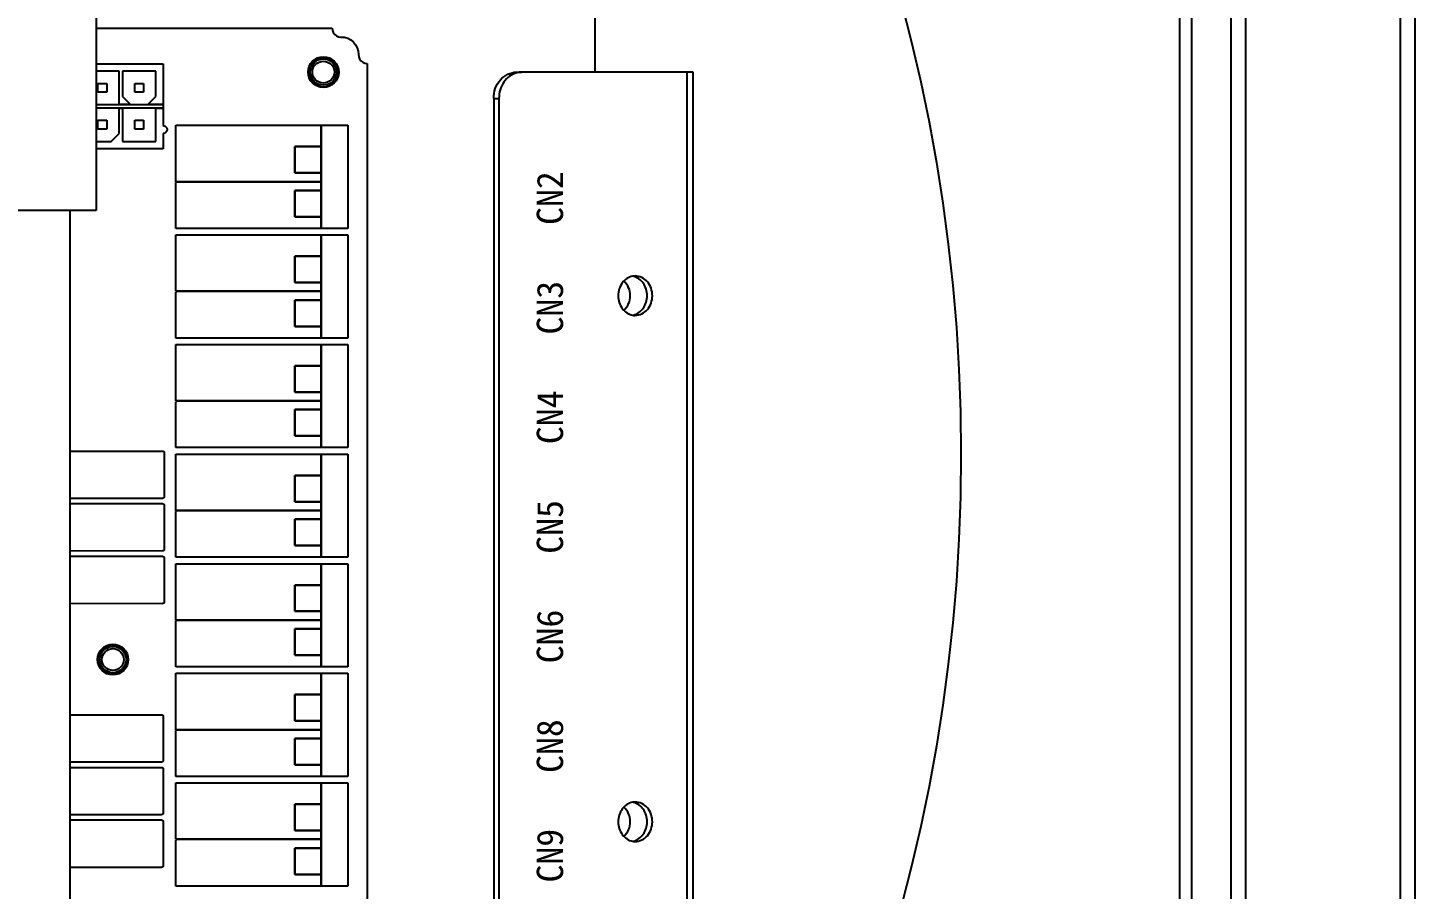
# Model space of a CAD drawing. Extents: x 59521 to 184406, y -1257 to 56672.
# Drawn here: x 80613.9 to 80772.1, y 18309.5 to 18407.7 of the extents above; entities that cross this region are included whole.
import ezdxf

# ---------------------------------------------------------------- set-up
doc = ezdxf.new("R2010")
doc.units = 0
doc.header["$MEASUREMENT"] = 0
doc.layers.get('0').update_dxf_attribs({"linetype": 'CONTINUOUS'})
for name, color, linetype in [('2401-00170_BSO-M3-20_0', 7, 'CONTINUOUS'), ('4215-19371_3_0', 7, 'CONTINUOUS'), ('4215-19375_1_0', 7, 'CONTINUOUS'), ('4215-19912_1_0', 7, 'CONTINUOUS'), ('DT-240_0', 7, 'CONTINUOUS'), ('MSBR-101_0', 7, 'CONTINUOUS'), ('MSBR-102_0', 7, 'CONTINUOUS'), ('MSBR-103_0', 7, 'CONTINUOUS'), ('MSBR-105_0', 7, 'CONTINUOUS'), ('MSBR-110_0', 7, 'CONTINUOUS'), ('MSBR-112_0', 7, 'CONTINUOUS'), ('MSBR-113_0', 7, 'CONTINUOUS'), ('MSBR-114_0', 7, 'CONTINUOUS'), ('MSBR-116_0', 7, 'CONTINUOUS'), ('MSBR-121_0', 7, 'CONTINUOUS'), ('MSBR-123_0', 7, 'CONTINUOUS'), ('MSBR-124_0', 7, 'CONTINUOUS'), ('MSBR-125_0', 7, 'CONTINUOUS'), ('MSBR-127_0', 7, 'CONTINUOUS'), ('MSBR-132_0', 7, 'CONTINUOUS'), ('MSBR-134_0', 7, 'CONTINUOUS'), ('MSBR-135_0', 7, 'CONTINUOUS'), ('MSBR-136_0', 7, 'CONTINUOUS'), ('MSBR-138_0', 7, 'CONTINUOUS'), ('MSBR-143_0', 7, 'CONTINUOUS'), ('MSBR-145_0', 7, 'CONTINUOUS'), ('MSBR-146_0', 7, 'CONTINUOUS'), ('MSBR-154_0', 7, 'CONTINUOUS'), ('MSBR-155_0', 7, 'CONTINUOUS'), ('MSBR-156_0', 7, 'CONTINUOUS'), ('MSBR-165_0', 7, 'CONTINUOUS'), ('MSBR-166_0', 7, 'CONTINUOUS'), ('MSBR-167_0', 7, 'CONTINUOUS'), ('MSBR-168_0', 7, 'CONTINUOUS'), ('MSBR-185_0', 7, 'CONTINUOUS'), ('MSBR-187_0', 7, 'CONTINUOUS'), ('MSBR-189_0', 7, 'CONTINUOUS'), ('MSBR-191_0', 7, 'CONTINUOUS'), ('MSBR-193_0', 7, 'CONTINUOUS'), ('MSBR-1_0', 7, 'CONTINUOUS'), ('MSBR-2_0', 7, 'CONTINUOUS'), ('MSBR-70_0', 7, 'CONTINUOUS'), ('MSBR-72_0', 7, 'CONTINUOUS'), ('MSBR-77_0', 7, 'CONTINUOUS'), ('MSBR-79_0', 7, 'CONTINUOUS'), ('MSBR-80_0', 7, 'CONTINUOUS'), ('MSBR-81_0', 7, 'CONTINUOUS'), ('MSBR-83_0', 7, 'CONTINUOUS'), ('MSBR-88_0', 7, 'CONTINUOUS'), ('MSBR-90_0', 7, 'CONTINUOUS'), ('MSBR-91_0', 7, 'CONTINUOUS'), ('MSBR-92_0', 7, 'CONTINUOUS'), ('MSBR-94_0', 7, 'CONTINUOUS'), ('MSBR-99_0', 7, 'CONTINUOUS')]:
    doc.layers.add(name, color=color, linetype=linetype)
doc.styles.get("Standard").update_dxf_attribs({"font": '', "height": 60})
doc.styles.get('Standard').set_extended_font_data('SimSun')

# ---------------------------------------------------------------- blocks, each defined once
blk = doc.blocks.new('A$C2059127E')
at = {"color": 87}
blk.add_ellipse((1420.13, 304.92), major_axis=(0, 188.03), ratio=0.950994, dxfattribs=at)
at = {"layer": '2401-00170_BSO-M3-20_0', "color": 87, "linetype": 'Continuous'}
for centre, radius in [((1526.25, 348.5), 1.7), ((1526.25, 348.5), 1.5), ((1526.25, 348.5), 1.25), ((1502.25, 281.5), 1.7), ((1502.25, 281.5), 1.5), ((1502.25, 281.5), 1.25)]:
    blk.add_circle(centre, radius, dxfattribs=at)
at = {"layer": '4215-19371_3_0', "color": 87, "linetype": 'Continuous'}
for p, q in [((1623.85, 1096.5), (1623.85, 101)), ((1625.25, 1096.5), (1625.25, 101)), ((1625.25, 1096.5), (1625.25, 101)), ((1623.85, 1095.1), (1623.85, 102.4))]:
    blk.add_line(p, q, dxfattribs=at)
at = {"layer": '4215-19375_1_0', "color": 87, "linetype": 'Continuous'}
for p, q in [((1649.05, 101), (1649.05, 2114)), ((1650.75, 101), (1650.75, 2114)), ((1629.75, 101), (1629.75, 2082)), ((1631.45, 103.2), (1631.45, 2082))]:
    blk.add_line(p, q, dxfattribs=at)
at = {"layer": '4215-19912_1_0', "color": 87, "linetype": 'Continuous'}
for p, q in [((1557.25, 348.5), (1557.25, 411.5)), ((1548.27, 348.5), (1548.87, 348.5)), ((1568.43, 348.5), (1548.87, 348.5)), ((1567.73, 198.76), (1567.73, 348.5)), ((1568.43, 199.85), (1568.43, 348.5)), ((1545.67, 345.5), (1546.27, 345.5)), ((1545.67, 345.5), (1545.67, 171.02)), ((1546.27, 345.5), (1546.27, 171.64))]:
    blk.add_line(p, q, dxfattribs=at)
for centre, radius, start, end in [((1548.87, 346.22), 2.28, 90.0596, 104.7077), ((1559, 323), 2.25, 312.2988, 47.7012), ((1561.82, 323.55), 1.7, 90.0231, 100.2313), ((1561.21, 323.54), 1.71, 77.0636, 79.7706), ((1561.82, 322.45), 1.7, 259.7687, 269.9769), ((1561.21, 322.46), 1.71, 280.2294, 282.9364), ((1559, 263), 2.25, 312.2988, 47.7012), ((1561.82, 263.55), 1.7, 90.0231, 100.2313), ((1561.21, 263.54), 1.71, 77.0636, 79.7706), ((1561.82, 262.45), 1.7, 259.7687, 269.9769), ((1561.21, 262.46), 1.71, 280.2294, 282.9364)]:
    blk.add_arc(centre, radius, start, end, dxfattribs=at)
for points, knots in [([(1545.67, 345.5), (1545.67, 346.25), (1546.13, 347.75), (1547.59, 348.5), (1548.27, 348.5)], [0, 0, 0, 0, 0.525318, 1, 1, 1, 1]), ([(1548.29, 348.43), (1547.71, 348.27), (1546.62, 347.44), (1546.27, 346.15), (1546.27, 345.5)], [0, 0, 0, 0, 0.478758, 1, 1, 1, 1]), ([(1561.51, 325.22), (1561.05, 325.14), (1560.16, 324.53), (1559.87, 323.51), (1559.87, 323)], [0, 0, 0, 0, 0.477388, 1, 1, 1, 1]), ([(1563.16, 323), (1563.16, 323.5), (1562.89, 324.48), (1562.04, 325.1), (1561.6, 325.21)], [0, 0, 0, 0, 0.521795, 1, 1, 1, 1]), ([(1563.76, 323), (1563.76, 323.56), (1563.42, 324.69), (1562.32, 325.25), (1561.82, 325.25)], [0, 0, 0, 0, 0.525319, 1, 1, 1, 1]), ([(1559.87, 323), (1559.87, 322.49), (1560.16, 321.47), (1561.05, 320.86), (1561.51, 320.78)], [0, 0, 0, 0, 0.522612, 1, 1, 1, 1]), ([(1561.6, 320.79), (1562.04, 320.9), (1562.89, 321.52), (1563.16, 322.5), (1563.16, 323)], [0, 0, 0, 0, 0.478205, 1, 1, 1, 1]), ([(1561.82, 320.75), (1562.32, 320.75), (1563.42, 321.31), (1563.76, 322.44), (1563.76, 323)], [0, 0, 0, 0, 0.474681, 1, 1, 1, 1]), ([(1561.51, 265.22), (1561.05, 265.14), (1560.16, 264.53), (1559.87, 263.51), (1559.87, 263)], [0, 0, 0, 0, 0.477388, 1, 1, 1, 1]), ([(1563.16, 263), (1563.16, 263.5), (1562.89, 264.48), (1562.04, 265.1), (1561.6, 265.21)], [0, 0, 0, 0, 0.521795, 1, 1, 1, 1]), ([(1563.76, 263), (1563.76, 263.56), (1563.42, 264.69), (1562.32, 265.25), (1561.82, 265.25)], [0, 0, 0, 0, 0.525319, 1, 1, 1, 1]), ([(1559.87, 263), (1559.87, 262.49), (1560.16, 261.47), (1561.05, 260.86), (1561.51, 260.78)], [0, 0, 0, 0, 0.522612, 1, 1, 1, 1]), ([(1561.6, 260.79), (1562.04, 260.9), (1562.89, 261.52), (1563.16, 262.5), (1563.16, 263)], [0, 0, 0, 0, 0.478205, 1, 1, 1, 1]), ([(1561.82, 260.75), (1562.32, 260.75), (1563.42, 261.31), (1563.76, 262.44), (1563.76, 263)], [0, 0, 0, 0, 0.474681, 1, 1, 1, 1])]:
    blk.add_open_spline(points, degree=3, knots=knots, dxfattribs=at)
at = {"layer": 'DT-240_0', "color": 87, "linetype": 'Continuous'}
for p, q in [((1500.35, 391.21), (1500.35, 332.7)), ((1500.35, 332.7), (1473.35, 332.7)), ((1497.35, 332.7), (1497.35, 171.7))]:
    blk.add_line(p, q, dxfattribs=at)
at = {"layer": 'MSBR-101_0', "color": 87, "linetype": 'Continuous'}
for p, q in [((1523, 290), (1526, 290)), ((1523, 287), (1523, 290)), ((1526, 290), (1526, 287)), ((1526, 287), (1523, 287))]:
    blk.add_line(p, q, dxfattribs=at)
at = {"layer": 'MSBR-102_0', "color": 87, "linetype": 'Continuous'}
for p, q in [((1509.44, 292.43), (1526, 292.43)), ((1509.44, 286), (1509.44, 292.43)), ((1526, 292.43), (1526, 290)), ((1526, 290), (1523, 290)), ((1523, 290), (1523, 287)), ((1523, 287), (1526, 287)), ((1526, 287), (1526, 286)), ((1526, 286), (1509.44, 286))]:
    blk.add_line(p, q, dxfattribs=at)
at = {"layer": 'MSBR-103_0', "color": 87, "linetype": 'Continuous'}
for p, q in [((1523, 297.5), (1526, 297.5)), ((1523, 294.5), (1523, 297.5)), ((1526, 297.5), (1526, 294.5)), ((1526, 294.5), (1523, 294.5))]:
    blk.add_line(p, q, dxfattribs=at)
at = {"layer": 'MSBR-105_0', "color": 87, "linetype": 'Continuous'}
for p, q in [((1526, 304.93), (1529.05, 304.93)), ((1526, 293.17), (1526, 304.93)), ((1529.05, 304.93), (1529.05, 293.17)), ((1529.05, 293.17), (1526, 293.17))]:
    blk.add_line(p, q, dxfattribs=at)
at = {"layer": 'MSBR-110_0', "color": 87, "linetype": 'Continuous'}
for p, q in [((1509.44, 298.37), (1509.57, 298.5)), ((1509.44, 293.17), (1509.44, 298.37)), ((1509.57, 298.5), (1526, 298.5)), ((1526, 297.5), (1523, 297.5)), ((1523, 297.5), (1523, 294.5)), ((1526, 298.5), (1526, 297.5)), ((1523, 294.5), (1526, 294.5)), ((1526, 294.5), (1526, 293.17)), ((1526, 293.17), (1509.44, 293.17))]:
    blk.add_line(p, q, dxfattribs=at)
at = {"layer": 'MSBR-112_0', "color": 87, "linetype": 'Continuous'}
for p, q in [((1523, 302.5), (1526, 302.5)), ((1523, 299.5), (1523, 302.5)), ((1526, 302.5), (1526, 299.5)), ((1526, 299.5), (1523, 299.5))]:
    blk.add_line(p, q, dxfattribs=at)
at = {"layer": 'MSBR-113_0', "color": 87, "linetype": 'Continuous'}
for p, q in [((1509.44, 304.93), (1526, 304.93)), ((1509.44, 298.5), (1509.44, 304.93)), ((1526, 304.93), (1526, 302.5)), ((1526, 302.5), (1523, 302.5)), ((1523, 302.5), (1523, 299.5)), ((1523, 299.5), (1526, 299.5)), ((1526, 299.5), (1526, 298.5)), ((1526, 298.5), (1509.44, 298.5))]:
    blk.add_line(p, q, dxfattribs=at)
at = {"layer": 'MSBR-114_0', "color": 87, "linetype": 'Continuous'}
for p, q in [((1523, 310), (1526, 310)), ((1523, 307), (1523, 310)), ((1526, 310), (1526, 307)), ((1526, 307), (1523, 307))]:
    blk.add_line(p, q, dxfattribs=at)
at = {"layer": 'MSBR-116_0', "color": 87, "linetype": 'Continuous'}
for p, q in [((1526, 317.43), (1529.05, 317.43)), ((1526, 305.67), (1526, 317.43)), ((1529.05, 317.43), (1529.05, 305.67)), ((1529.05, 305.67), (1526, 305.67))]:
    blk.add_line(p, q, dxfattribs=at)
at = {"layer": 'MSBR-121_0', "color": 87, "linetype": 'Continuous'}
for p, q in [((1509.44, 310.87), (1509.57, 311)), ((1509.44, 305.67), (1509.44, 310.87)), ((1509.57, 311), (1526, 311)), ((1526, 311), (1526, 310)), ((1526, 310), (1523, 310)), ((1523, 310), (1523, 307)), ((1523, 307), (1526, 307)), ((1526, 307), (1526, 305.67)), ((1526, 305.67), (1509.44, 305.67))]:
    blk.add_line(p, q, dxfattribs=at)
at = {"layer": 'MSBR-123_0', "color": 87, "linetype": 'Continuous'}
for p, q in [((1523, 315), (1526, 315)), ((1523, 312), (1523, 315)), ((1526, 315), (1526, 312)), ((1526, 312), (1523, 312))]:
    blk.add_line(p, q, dxfattribs=at)
at = {"layer": 'MSBR-124_0', "color": 87, "linetype": 'Continuous'}
for p, q in [((1509.44, 317.43), (1526, 317.43)), ((1509.44, 311), (1509.44, 317.43)), ((1526, 317.43), (1526, 315)), ((1526, 315), (1523, 315)), ((1523, 315), (1523, 312)), ((1523, 312), (1526, 312)), ((1526, 312), (1526, 311)), ((1526, 311), (1509.44, 311))]:
    blk.add_line(p, q, dxfattribs=at)
at = {"layer": 'MSBR-125_0', "color": 87, "linetype": 'Continuous'}
for p, q in [((1523, 322.5), (1526, 322.5)), ((1523, 319.5), (1523, 322.5)), ((1526, 322.5), (1526, 319.5)), ((1526, 319.5), (1523, 319.5))]:
    blk.add_line(p, q, dxfattribs=at)
at = {"layer": 'MSBR-127_0', "color": 87, "linetype": 'Continuous'}
for p, q in [((1526, 329.93), (1529.05, 329.93)), ((1526, 318.17), (1526, 329.93)), ((1529.05, 329.93), (1529.05, 318.17)), ((1529.05, 318.17), (1526, 318.17))]:
    blk.add_line(p, q, dxfattribs=at)
at = {"layer": 'MSBR-132_0', "color": 87, "linetype": 'Continuous'}
for p, q in [((1509.44, 323.37), (1509.57, 323.5)), ((1509.44, 318.17), (1509.44, 323.37)), ((1509.57, 323.5), (1526, 323.5)), ((1526, 323.5), (1526, 322.5)), ((1526, 322.5), (1523, 322.5)), ((1523, 322.5), (1523, 319.5)), ((1526, 318.17), (1509.44, 318.17)), ((1523, 319.5), (1526, 319.5)), ((1526, 319.5), (1526, 318.17))]:
    blk.add_line(p, q, dxfattribs=at)
at = {"layer": 'MSBR-134_0', "color": 87, "linetype": 'Continuous'}
for p, q in [((1523, 327.5), (1526, 327.5)), ((1523, 324.5), (1523, 327.5)), ((1526, 327.5), (1526, 324.5)), ((1526, 324.5), (1523, 324.5))]:
    blk.add_line(p, q, dxfattribs=at)
at = {"layer": 'MSBR-135_0', "color": 87, "linetype": 'Continuous'}
for p, q in [((1509.44, 329.93), (1526, 329.93)), ((1509.44, 323.5), (1509.44, 329.93)), ((1526, 329.93), (1526, 327.5)), ((1526, 327.5), (1523, 327.5)), ((1523, 327.5), (1523, 324.5)), ((1523, 324.5), (1526, 324.5)), ((1526, 324.5), (1526, 323.5)), ((1526, 323.5), (1509.44, 323.5))]:
    blk.add_line(p, q, dxfattribs=at)
at = {"layer": 'MSBR-136_0', "color": 87, "linetype": 'Continuous'}
for p, q in [((1523, 335), (1526, 335)), ((1523, 332), (1523, 335)), ((1526, 335), (1526, 332)), ((1526, 332), (1523, 332))]:
    blk.add_line(p, q, dxfattribs=at)
at = {"layer": 'MSBR-138_0', "color": 87, "linetype": 'Continuous'}
for p, q in [((1526, 342.43), (1529.05, 342.43)), ((1526, 330.67), (1526, 342.43)), ((1529.05, 342.43), (1529.05, 330.67)), ((1529.05, 330.67), (1526, 330.67))]:
    blk.add_line(p, q, dxfattribs=at)
at = {"layer": 'MSBR-143_0', "color": 87, "linetype": 'Continuous'}
for p, q in [((1509.44, 335.87), (1509.57, 336)), ((1509.44, 330.67), (1509.44, 335.87)), ((1509.57, 336), (1526, 336)), ((1526, 336), (1526, 335)), ((1526, 335), (1523, 335)), ((1523, 335), (1523, 332)), ((1526, 330.67), (1509.44, 330.67)), ((1523, 332), (1526, 332)), ((1526, 332), (1526, 330.67))]:
    blk.add_line(p, q, dxfattribs=at)
at = {"layer": 'MSBR-145_0', "color": 87, "linetype": 'Continuous'}
for p, q in [((1523, 340), (1526, 340)), ((1523, 337), (1523, 340)), ((1526, 340), (1526, 337)), ((1526, 337), (1523, 337))]:
    blk.add_line(p, q, dxfattribs=at)
at = {"layer": 'MSBR-146_0', "color": 87, "linetype": 'Continuous'}
for p, q in [((1509.44, 342.43), (1526, 342.43)), ((1509.44, 336), (1509.44, 342.43)), ((1526, 342.43), (1526, 340)), ((1526, 340), (1523, 340)), ((1523, 340), (1523, 337)), ((1523, 337), (1526, 337)), ((1526, 337), (1526, 336)), ((1526, 336), (1509.44, 336))]:
    blk.add_line(p, q, dxfattribs=at)
at = {"layer": 'MSBR-154_0', "color": 87, "linetype": 'Continuous'}
for p, q in [((1500.35, 344.8), (1508, 344.8)), ((1508, 344.4), (1500.35, 344.4)), ((1508, 344.8), (1508, 344.4))]:
    blk.add_line(p, q, dxfattribs=at)
at = {"layer": 'MSBR-155_0', "color": 87, "linetype": 'Continuous'}
for p, q in [((1500.35, 349.45), (1508, 349.45)), ((1502.95, 348.6), (1500.35, 348.6)), ((1502.95, 344.8), (1502.95, 348.6)), ((1507.15, 348.6), (1503.35, 348.6)), ((1503.35, 348.6), (1503.35, 345.7)), ((1507.15, 345.7), (1507.15, 348.6)), ((1508, 349.45), (1508, 344.8)), ((1503.35, 345.7), (1504.25, 344.8)), ((1506.25, 344.8), (1507.15, 345.7)), ((1504.25, 344.8), (1502.95, 344.8)), ((1508, 344.8), (1506.25, 344.8))]:
    blk.add_line(p, q, dxfattribs=at)
at = {"layer": 'MSBR-156_0', "color": 87, "linetype": 'Continuous'}
for p, q in [((1502.95, 344.4), (1503.35, 344.4)), ((1502.95, 341.5), (1502.95, 344.4)), ((1503.35, 344.4), (1503.35, 340.6)), ((1507.15, 344.4), (1508, 344.4)), ((1507.15, 340.6), (1507.15, 344.4)), ((1508, 344.4), (1508, 342.4)), ((1508, 342.4), (1508.2, 342.35)), ((1508.2, 342.35), (1508.4, 342.15)), ((1508.4, 341.75), (1508.2, 341.55)), ((1508.4, 342.15), (1508.45, 341.95)), ((1508.45, 341.95), (1508.4, 341.75)), ((1500.35, 340.6), (1502.05, 340.6)), ((1502.05, 340.6), (1502.95, 341.5)), ((1503.35, 340.6), (1507.15, 340.6)), ((1508.2, 341.55), (1508, 341.5)), ((1508, 341.5), (1508, 339.75)), ((1508, 339.75), (1500.35, 339.75))]:
    blk.add_line(p, q, dxfattribs=at)
at = {"layer": 'MSBR-165_0', "color": 87, "linetype": 'Continuous'}
for p, q in [((1504.75, 343), (1505.75, 343)), ((1504.75, 342), (1504.75, 343)), ((1505.75, 342), (1504.75, 342)), ((1505.75, 343), (1505.75, 342))]:
    blk.add_line(p, q, dxfattribs=at)
at = {"layer": 'MSBR-166_0', "color": 87, "linetype": 'Continuous'}
for p, q in [((1500.55, 343), (1501.55, 343)), ((1500.55, 342), (1500.55, 343)), ((1501.55, 342), (1500.55, 342)), ((1501.55, 343), (1501.55, 342))]:
    blk.add_line(p, q, dxfattribs=at)
at = {"layer": 'MSBR-167_0', "color": 87, "linetype": 'Continuous'}
for p, q in [((1504.75, 347.2), (1505.75, 347.2)), ((1504.75, 346.2), (1504.75, 347.2)), ((1505.75, 347.2), (1505.75, 346.2)), ((1505.75, 346.2), (1504.75, 346.2))]:
    blk.add_line(p, q, dxfattribs=at)
at = {"layer": 'MSBR-168_0', "color": 87, "linetype": 'Continuous'}
for p, q in [((1500.55, 347.2), (1501.55, 347.2)), ((1500.55, 346.2), (1500.55, 347.2)), ((1501.55, 347.2), (1501.55, 346.2)), ((1501.55, 346.2), (1500.55, 346.2))]:
    blk.add_line(p, q, dxfattribs=at)
at = {"layer": 'MSBR-185_0', "color": 87, "linetype": 'Continuous'}
for p, q in [((1497.35, 263.2), (1507.8, 263.2)), ((1507.8, 263.2), (1507.88, 263.19)), ((1507.88, 263.19), (1507.94, 263.14)), ((1507.94, 263.14), (1507.99, 263.08)), ((1507.99, 263.08), (1508, 263)), ((1508, 263), (1508, 263)), ((1508, 263), (1508, 258)), ((1507.99, 257.92), (1507.94, 257.86)), ((1508, 258), (1507.99, 257.92)), ((1507.8, 257.8), (1497.35, 257.8)), ((1507.88, 257.81), (1507.8, 257.8)), ((1507.8, 257.8), (1507.8, 257.8)), ((1507.94, 257.86), (1507.88, 257.81))]:
    blk.add_line(p, q, dxfattribs=at)
at = {"layer": 'MSBR-187_0', "color": 87, "linetype": 'Continuous'}
for p, q in [((1497.35, 269.2), (1507.8, 269.2)), ((1507.8, 269.2), (1507.88, 269.19)), ((1507.88, 269.19), (1507.94, 269.14)), ((1507.94, 269.14), (1507.99, 269.08)), ((1507.99, 269.08), (1508, 269)), ((1508, 269), (1508, 269)), ((1508, 269), (1508, 264)), ((1507.8, 263.8), (1497.35, 263.8)), ((1507.88, 263.81), (1507.8, 263.8)), ((1507.8, 263.8), (1507.8, 263.8)), ((1507.94, 263.86), (1507.88, 263.81)), ((1507.99, 263.92), (1507.94, 263.86)), ((1508, 264), (1507.99, 263.92))]:
    blk.add_line(p, q, dxfattribs=at)
at = {"layer": 'MSBR-189_0', "color": 87, "linetype": 'Continuous'}
for p, q in [((1497.35, 299.28), (1507.9, 299.28)), ((1507.9, 299.28), (1507.98, 299.26)), ((1507.98, 299.26), (1508.04, 299.22)), ((1508.04, 299.22), (1508.09, 299.15)), ((1508.09, 299.15), (1508.1, 299.08)), ((1508.1, 299.08), (1508.1, 299.08)), ((1508.1, 299.08), (1508.1, 294.08)), ((1507.9, 293.88), (1497.35, 293.87)), ((1507.98, 293.89), (1507.9, 293.87)), ((1507.9, 293.87), (1507.9, 293.88)), ((1508.04, 293.93), (1507.98, 293.89)), ((1508.09, 294), (1508.04, 293.93)), ((1508.1, 294.08), (1508.09, 294))]:
    blk.add_line(p, q, dxfattribs=at)
at = {"layer": 'MSBR-191_0', "color": 87, "linetype": 'Continuous'}
for p, q in [((1497.35, 275.2), (1507.8, 275.2)), ((1507.8, 275.2), (1507.88, 275.19)), ((1507.88, 275.19), (1507.94, 275.14)), ((1507.94, 275.14), (1507.99, 275.08)), ((1507.99, 275.08), (1508, 275)), ((1508, 275), (1508, 275)), ((1508, 275), (1508, 270)), ((1507.8, 269.8), (1497.35, 269.8)), ((1507.88, 269.81), (1507.8, 269.8)), ((1507.8, 269.8), (1507.8, 269.8)), ((1507.94, 269.86), (1507.88, 269.81)), ((1507.99, 269.92), (1507.94, 269.86)), ((1508, 270), (1507.99, 269.92))]:
    blk.add_line(p, q, dxfattribs=at)
at = {"layer": 'MSBR-193_0', "color": 87, "linetype": 'Continuous'}
for p, q in [((1497.35, 305.28), (1507.9, 305.28)), ((1507.9, 305.28), (1507.98, 305.26)), ((1507.98, 305.26), (1508.04, 305.22)), ((1508.04, 305.22), (1508.09, 305.15)), ((1508.09, 305.15), (1508.1, 305.08)), ((1508.1, 305.08), (1508.1, 305.08)), ((1508.1, 305.08), (1508.1, 300.08)), ((1507.9, 299.88), (1497.35, 299.87)), ((1507.98, 299.89), (1507.9, 299.87)), ((1507.9, 299.87), (1507.9, 299.88)), ((1508.04, 299.93), (1507.98, 299.89)), ((1508.09, 300), (1508.04, 299.93)), ((1508.1, 300.08), (1508.09, 300))]:
    blk.add_line(p, q, dxfattribs=at)
at = {"layer": 'MSBR-1_0', "color": 87, "linetype": 'Continuous'}
for p, q in [((1500.35, 353.5), (1527.24, 353.5)), ((1527.24, 353.5), (1527.28, 353.24)), ((1527.28, 353.24), (1527.38, 353)), ((1527.38, 353), (1527.54, 352.79)), ((1527.54, 352.79), (1527.75, 352.63)), ((1527.75, 352.63), (1527.99, 352.53)), ((1527.99, 352.53), (1528.25, 352.49)), ((1528.25, 352.49), (1528.64, 352.47)), ((1528.64, 352.47), (1529.02, 352.36)), ((1529.02, 352.36), (1529.37, 352.17)), ((1529.37, 352.17), (1529.67, 351.92)), ((1529.67, 351.92), (1529.92, 351.62)), ((1529.92, 351.62), (1530.11, 351.27)), ((1530.11, 351.27), (1530.22, 350.89)), ((1530.22, 350.89), (1530.26, 350.5)), ((1530.26, 350.5), (1530.28, 350.24)), ((1530.28, 350.24), (1530.38, 350)), ((1530.38, 350), (1530.54, 349.79)), ((1530.54, 349.79), (1530.75, 349.63)), ((1530.75, 349.63), (1530.99, 349.53)), ((1530.99, 349.53), (1531.25, 349.49)), ((1531.25, 349.49), (1531.25, 171.51))]:
    blk.add_line(p, q, dxfattribs=at)
for centre in [(1526.25, 348.5), (1502.25, 281.5)]:
    blk.add_circle(centre, 1.75, dxfattribs=at)
at = {"layer": 'MSBR-2_0', "color": 87, "linetype": 'Continuous'}
for p, q in [((1497.35, 293.28), (1507.9, 293.28)), ((1507.9, 293.28), (1507.98, 293.26)), ((1507.98, 293.26), (1508.04, 293.22)), ((1508.04, 293.22), (1508.09, 293.15)), ((1508.09, 293.15), (1508.1, 293.08)), ((1508.1, 293.08), (1508.1, 293.08)), ((1508.1, 293.08), (1508.1, 288.08)), ((1508.09, 288), (1508.04, 287.93)), ((1508.1, 288.08), (1508.09, 288)), ((1507.9, 287.88), (1497.35, 287.87)), ((1507.98, 287.89), (1507.9, 287.87)), ((1507.9, 287.87), (1507.9, 287.88)), ((1508.04, 287.93), (1507.98, 287.89))]:
    blk.add_line(p, q, dxfattribs=at)
at = {"layer": 'MSBR-70_0', "color": 87, "linetype": 'Continuous'}
for p, q in [((1523, 260), (1526, 260)), ((1523, 257), (1523, 260)), ((1526, 260), (1526, 257)), ((1526, 257), (1523, 257))]:
    blk.add_line(p, q, dxfattribs=at)
at = {"layer": 'MSBR-72_0', "color": 87, "linetype": 'Continuous'}
for p, q in [((1526, 267.43), (1529.05, 267.43)), ((1526, 255.67), (1526, 267.43)), ((1529.05, 267.43), (1529.05, 255.67)), ((1529.05, 255.67), (1526, 255.67))]:
    blk.add_line(p, q, dxfattribs=at)
at = {"layer": 'MSBR-77_0', "color": 87, "linetype": 'Continuous'}
for p, q in [((1509.44, 260.87), (1509.57, 261)), ((1509.44, 255.67), (1509.44, 260.87)), ((1509.57, 261), (1526, 261)), ((1526, 260), (1523, 260)), ((1523, 260), (1523, 257)), ((1526, 261), (1526, 260)), ((1523, 257), (1526, 257)), ((1526, 257), (1526, 255.67)), ((1526, 255.67), (1509.44, 255.67))]:
    blk.add_line(p, q, dxfattribs=at)
at = {"layer": 'MSBR-79_0', "color": 87, "linetype": 'Continuous'}
for p, q in [((1523, 265), (1526, 265)), ((1523, 262), (1523, 265)), ((1526, 265), (1526, 262)), ((1526, 262), (1523, 262))]:
    blk.add_line(p, q, dxfattribs=at)
at = {"layer": 'MSBR-80_0', "color": 87, "linetype": 'Continuous'}
for p, q in [((1509.44, 267.43), (1526, 267.43)), ((1509.44, 261), (1509.44, 267.43)), ((1526, 267.43), (1526, 265)), ((1526, 265), (1523, 265)), ((1523, 265), (1523, 262)), ((1523, 262), (1526, 262)), ((1526, 262), (1526, 261)), ((1526, 261), (1509.44, 261))]:
    blk.add_line(p, q, dxfattribs=at)
at = {"layer": 'MSBR-81_0', "color": 87, "linetype": 'Continuous'}
for p, q in [((1523, 272.5), (1526, 272.5)), ((1523, 269.5), (1523, 272.5)), ((1526, 272.5), (1526, 269.5)), ((1526, 269.5), (1523, 269.5))]:
    blk.add_line(p, q, dxfattribs=at)
at = {"layer": 'MSBR-83_0', "color": 87, "linetype": 'Continuous'}
for p, q in [((1526, 279.93), (1529.05, 279.93)), ((1526, 268.17), (1526, 279.93)), ((1529.05, 279.93), (1529.05, 268.17)), ((1529.05, 268.17), (1526, 268.17))]:
    blk.add_line(p, q, dxfattribs=at)
at = {"layer": 'MSBR-88_0', "color": 87, "linetype": 'Continuous'}
for p, q in [((1509.44, 273.37), (1509.57, 273.5)), ((1509.44, 268.17), (1509.44, 273.37)), ((1509.57, 273.5), (1526, 273.5)), ((1526, 272.5), (1523, 272.5)), ((1523, 272.5), (1523, 269.5)), ((1526, 273.5), (1526, 272.5)), ((1523, 269.5), (1526, 269.5)), ((1526, 269.5), (1526, 268.17)), ((1526, 268.17), (1509.44, 268.17))]:
    blk.add_line(p, q, dxfattribs=at)
at = {"layer": 'MSBR-90_0', "color": 87, "linetype": 'Continuous'}
for p, q in [((1523, 277.5), (1526, 277.5)), ((1523, 274.5), (1523, 277.5)), ((1526, 277.5), (1526, 274.5)), ((1526, 274.5), (1523, 274.5))]:
    blk.add_line(p, q, dxfattribs=at)
at = {"layer": 'MSBR-91_0', "color": 87, "linetype": 'Continuous'}
for p, q in [((1509.44, 279.93), (1526, 279.93)), ((1509.44, 273.5), (1509.44, 279.93)), ((1526, 279.93), (1526, 277.5)), ((1526, 277.5), (1523, 277.5)), ((1523, 277.5), (1523, 274.5)), ((1523, 274.5), (1526, 274.5)), ((1526, 274.5), (1526, 273.5)), ((1526, 273.5), (1509.44, 273.5))]:
    blk.add_line(p, q, dxfattribs=at)
at = {"layer": 'MSBR-92_0', "color": 87, "linetype": 'Continuous'}
for p, q in [((1523, 285), (1526, 285)), ((1523, 282), (1523, 285)), ((1526, 285), (1526, 282)), ((1526, 282), (1523, 282))]:
    blk.add_line(p, q, dxfattribs=at)
at = {"layer": 'MSBR-94_0', "color": 87, "linetype": 'Continuous'}
for p, q in [((1526, 292.43), (1529.05, 292.43)), ((1526, 280.67), (1526, 292.43)), ((1529.05, 292.43), (1529.05, 280.67)), ((1529.05, 280.67), (1526, 280.67))]:
    blk.add_line(p, q, dxfattribs=at)
at = {"layer": 'MSBR-99_0', "color": 87, "linetype": 'Continuous'}
for p, q in [((1509.44, 285.87), (1509.57, 286)), ((1509.44, 280.67), (1509.44, 285.87)), ((1509.57, 286), (1526, 286)), ((1526, 285), (1523, 285)), ((1523, 285), (1523, 282)), ((1526, 286), (1526, 285)), ((1523, 282), (1526, 282)), ((1526, 282), (1526, 280.67)), ((1526, 280.67), (1509.44, 280.67))]:
    blk.add_line(p, q, dxfattribs=at)
at = {"color": 87, "char_height": 3, "width": 10.1289, "attachment_point": 1, "rotation": 90}
for s, insert in [('CN2', (1550.58, 331.07)), ('CN3', (1550.58, 318.57)), ('CN4', (1550.58, 306.07)), ('CN5', (1550.58, 293.57)), ('CN6', (1550.58, 281.07)), ('CN8', (1550.58, 268.57)), ('CN9', (1550.58, 256.07))]:
    blk.add_mtext(s, dxfattribs=dict(at, insert=insert))

msp = doc.modelspace()

# ---------------------------------------------------------------- block references
at = {"color": 3}
msp.add_blockref('A$C2059127E', (79121.361, 18054.172), dxfattribs=at)

doc.saveas('drawing.dxf')
